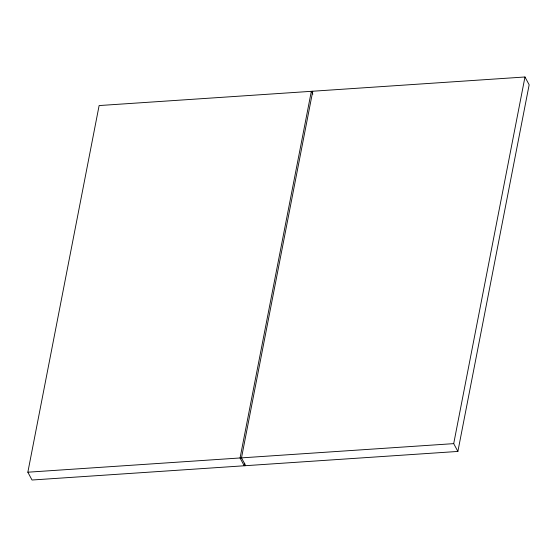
<?xml version="1.0" encoding="UTF-8"?>
<svg xmlns="http://www.w3.org/2000/svg" width="557" height="557" viewBox="0 0 557 557"><rect width="100%" height="100%" fill="white"/><g stroke="black" fill="none" stroke-linecap="round" stroke-linejoin="round"><path stroke-width="0.84" d="M27.85 472.204L99.118 105.558L524.979 76.984L529.15 84.796L457.882 451.442L32.021 480.016L27.85 472.204L453.704 443.637L457.882 451.442M312.755 91.223L241.487 457.875L245.665 465.68M244.739 463.215L244.245 465.777L240.067 457.965L311.335 91.32L312.853 94.161M453.704 443.637L524.979 76.984"/></g></svg>
